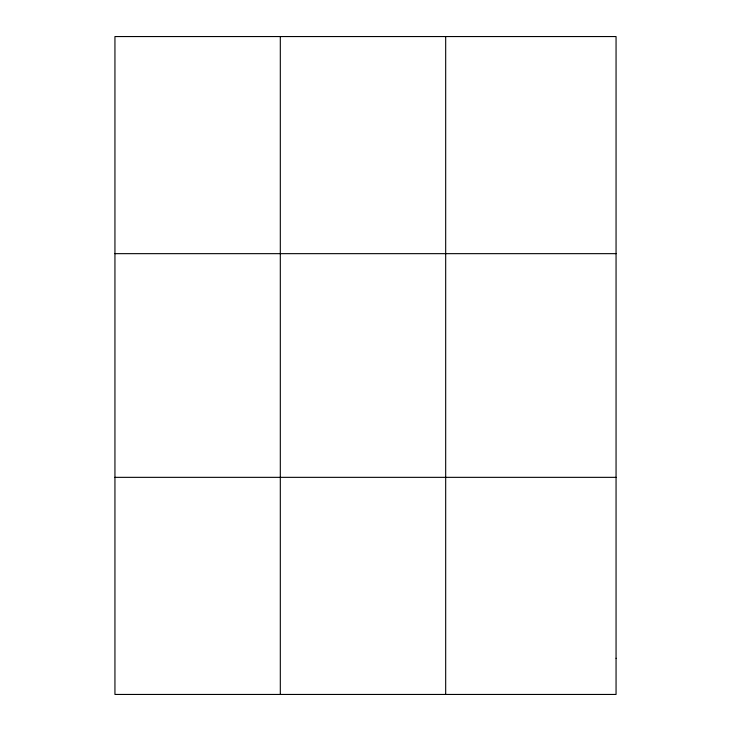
<?xml version="1.0" encoding="UTF-8"?>
<svg xmlns="http://www.w3.org/2000/svg" width="731" height="731" viewBox="0 0 731 731"><rect width="100%" height="100%" fill="white"/><g stroke="black" fill="none" stroke-linecap="round" stroke-linejoin="round"><path stroke-width="1.1" d="M280.311 694.45L280.311 36.55M445.682 694.45L445.682 36.55M114.941 253.657L616.059 253.657M114.941 477.343L616.059 477.343M616.059 658.265L616.059 694.45L114.941 694.45L114.941 36.55L616.059 36.55L616.059 658.265"/></g></svg>
